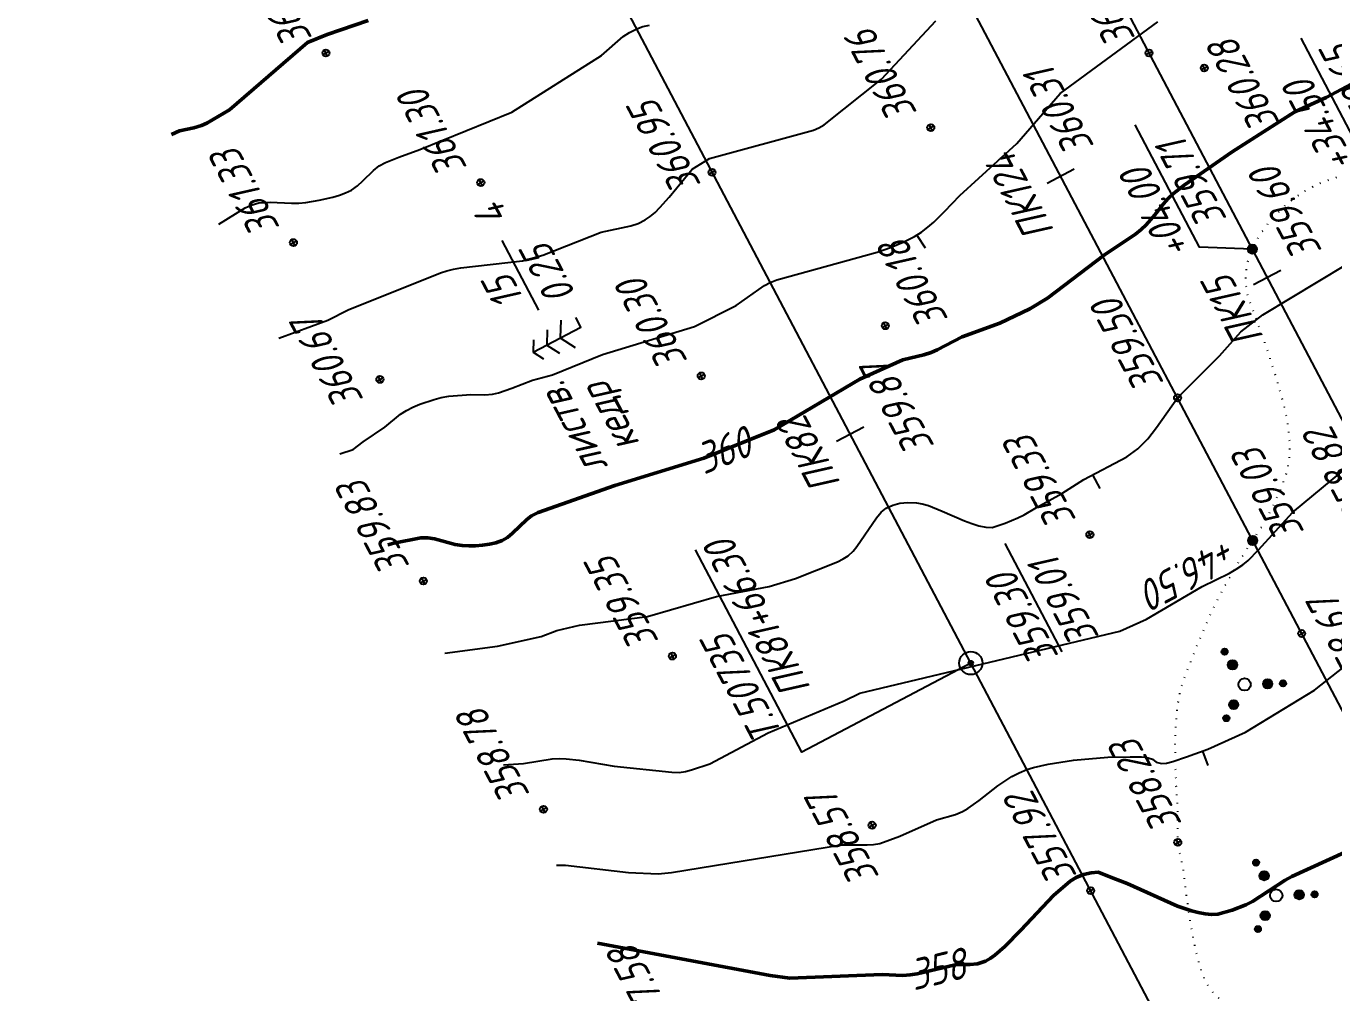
# Model space of a CAD drawing. Extents: x 1518325 to 1519424, y 2186901 to 2188655.
# Drawn here: x 1519023.4 to 1519193.7, y 2187105.9 to 2187231.8 of the extents above; entities that cross this region are included whole.
import ezdxf
from ezdxf.enums import TextEntityAlignment as Align

# ---------------------------------------------------------------- set-up
doc = ezdxf.new("R2010")
doc.units = 0
doc.linetypes.add('ИИDot', pattern=[1, 0, -1])
for name, color, linetype, lineweight in [('ИИ_ГЕОПУНКТ_025', 7, 'Continuous', 25), ('ИИ_КОНТУР_025', 7, 'ИИDot', 25), ('ИИ_ОТМЕТКА_025', 7, 'Continuous', 25), ('ИИ_ПИКЕТАЖ_025', 7, 'Continuous', 25), ('ИИ_РАЗМЕР_025', 7, 'Continuous', 25), ('ИИ_РЕЛЬЕФ_025', 34, 'Continuous', 25), ('ИИ_РЕЛЬЕФ_050', 34, 'Continuous', 50), ('ИИ_ТРАССА_АД_025', 1, 'Continuous', 25), ('ИИ_ТРАССА_ТРУБ_025', 7, 'Continuous', 25), ('ИИ_УГОДЬЯ_025', 7, 'Continuous', 25)]:
    doc.layers.add(name, color=color, linetype=linetype, lineweight=lineweight)
doc.styles.add('VNIPISIMPLEXCUR', font='simplex.shx', dxfattribs={"width": 0.8, "oblique": 15})
doc.dimstyles.new('ИИ-2000-м-dm$2', dxfattribs={"dimscale": 2, "dimtxt": 2.5, "dimasz": 2.5, "dimexe": 1.25, "dimexo": 0, "dimgap": 1, "dimtad": 2, "dimtoh": 1, "dimzin": 1, "dimdsep": 46, "dimtxsty": 'VNIPISIMPLEXCUR', "dimcen": 2.5, "dimaunit": 1, "dimazin": 0, "dimtfac": 1, "dimtmove": 1, "dimatfit": 2, "dimfxl": 1, "dimarcsym": 0})

# ---------------------------------------------------------------- blocks, each defined once
blk = doc.blocks.new('ИИ053952')
at = {"linetype": 'Continuous', "lineweight": 25}
h = blk.add_hatch(color=0, dxfattribs=at)
edge = h.paths.add_edge_path()
edge.add_arc((-1.309, 2.13), 0.2, 0, 360)
h = blk.add_hatch(color=0, dxfattribs=at)
edge = h.paths.add_edge_path()
edge.add_arc((-0.785, 1.278), 0.3, 0, 360)
h = blk.add_hatch(color=0, dxfattribs=at)
edge = h.paths.add_edge_path()
edge.add_arc((1.499, 0.041), 0.3, 0, 360)
h = blk.add_hatch(color=0, dxfattribs=at)
edge = h.paths.add_edge_path()
edge.add_arc((2.499, 0.068), 0.2, 0, 360)
h = blk.add_hatch(color=0, dxfattribs=at)
edge = h.paths.add_edge_path()
edge.add_arc((-0.714, -1.319), 0.3, 0, 360)
h = blk.add_hatch(color=0, dxfattribs=at)
edge = h.paths.add_edge_path()
edge.add_arc((-1.19, -2.198), 0.2, 0, 360)
at = {"color": 0, "linetype": 'Continuous', "lineweight": 25}
for centre, radius in [((-1.309, 2.13), 0.2), ((-0.785, 1.278), 0.3), ((0, 0), 0.4), ((1.499, 0.041), 0.3), ((2.499, 0.068), 0.2), ((-0.714, -1.319), 0.3), ((-1.19, -2.198), 0.2)]:
    blk.add_circle(centre, radius, dxfattribs=at)
blk = doc.blocks.new('ИИ053296')
at = {"color": 0, "linetype": 'Continuous', "lineweight": 25}
blk.add_lwpolyline([(0, 0), (1, 0)], dxfattribs=at)
blk = doc.blocks.new('PICKET')
at = {"color": 0, "linetype": 'Continuous', "lineweight": 25}
for p, q in [((-0.23, 0), (0.23, 0)), ((0, 0.23), (0, -0.23))]:
    blk.add_line(p, q, dxfattribs=at)
blk.add_circle((0, 0), 0.23, dxfattribs=at)
at = {"color": 0, "linetype": 'Continuous', "style": 'VNIPISIMPLEXCUR', "oblique": 15, "width": 0.8}
blk.add_attdef('OTMETKA', (1.25, 0.3), '', height=2, dxfattribs=at)
at = {"color": 8, "linetype": 'Continuous', "style": 'VNIPISIMPLEXCUR', "oblique": 15, "width": 0.8, "flags": 1}
blk.add_attdef('NOMER', (1.25, -2.7), '', height=2, dxfattribs=at)
blk = doc.blocks.new('ИИ053672А')
at = {"color": 0, "linetype": 'Continuous'}
for points in [[(0.7, 3.096), (0, 3.5), (-0.7, 3.096)], [(0, 3.5), (0, 0), (0.7, 0)], [(0.85, 2.009), (0, 2.5), (-0.85, 2.009)], [(1, 0.923), (0, 1.5), (-1, 0.923)]]:
    blk.add_lwpolyline(points, dxfattribs=at)
at = {"color": 0, "linetype": 'Continuous', "style": 'VNIPISIMPLEXCUR', "oblique": 15, "width": 0.8}
blk.add_attdef('RACE1', text='', height=2, dxfattribs=at).set_placement((-2, 2.25), align=Align.RIGHT)
blk.add_attdef('HEIGHT', (2, 2.25), '', height=2, dxfattribs=at)
blk.add_attdef('DISTANCE', text='', height=2, dxfattribs=at).set_placement((8.5, 1.75), align=Align.MIDDLE_LEFT)
blk.add_attdef('RACE2', text='', height=2, dxfattribs=at).set_placement((-2, 1.25), align=Align.TOP_RIGHT)
blk.add_attdef('THICKNESS', text='', height=2, dxfattribs=at).set_placement((2, 1.25), align=Align.TOP_LEFT)
blk = doc.blocks.new('ИИ050052Р')
at = {"linetype": 'Continuous', "lineweight": 25}
h = blk.add_hatch(color=0, dxfattribs=at)
edge = h.paths.add_edge_path()
edge.add_arc((0, 0), 0.15, 0, 360)
at = {"color": 0, "linetype": 'Continuous', "lineweight": 25}
for radius in [0.75, 0.15]:
    blk.add_circle((0, 0), radius, dxfattribs=at)
at = {"color": 0, "linetype": 'Continuous', "style": 'VNIPISIMPLEXCUR', "oblique": 15, "width": 0.8}
for tag, p in [('CENTRE', (1.45, 0.7)), ('HEIGHT', (1.45, -2.7))]:
    blk.add_attdef(tag, p, '', height=2, dxfattribs=at)
for tag, p in [('NUMBER', (-2, -1)), ('STATIONING', (-2, -4.4)), ('ALPHA', (-2, -7.8))]:
    blk.add_attdef(tag, text='', height=2, dxfattribs=at).set_placement(p, align=Align.RIGHT)
at = {"color": 253, "linetype": 'Continuous', "style": 'VNIPISIMPLEXCUR', "oblique": 15, "width": 0.8, "flags": 1}
blk.add_attdef('NOTE', text='', height=1.6, dxfattribs=at).set_placement((-2, -10.8), align=Align.RIGHT)
blk = doc.blocks.new('ИИ15001')
at = {"color": 0, "linetype": 'Continuous', "lineweight": 25}
blk.add_lwpolyline([(0, 1), (0, -1)], dxfattribs=at)
at = {"color": 0, "linetype": 'Continuous', "lineweight": 25, "style": 'VNIPISIMPLEXCUR', "oblique": 15, "width": 0.8}
blk.add_attdef('STATIONING', text='', height=2, dxfattribs=at).set_placement((0, 2), align=Align.CENTER)
at = {"color": 7, "linetype": 'Continuous', "lineweight": 25, "style": 'VNIPISIMPLEXCUR', "oblique": 15, "width": 0.8}
blk.add_attdef('HEIGHT', text='', height=2, dxfattribs=at).set_placement((0, -2), align=Align.TOP_CENTER)
blk = doc.blocks.new('ИИ15002')
at = {"linetype": 'Continuous', "lineweight": 25}
h = blk.add_hatch(color=0, dxfattribs=at)
edge = h.paths.add_edge_path()
edge.add_arc((0, 0), 0.3, 0, 360)
at = {"color": 0, "linetype": 'Continuous', "lineweight": 25}
blk.add_circle((0, 0), 0.3, dxfattribs=at)
at = {"color": 0, "linetype": 'Continuous', "style": 'VNIPISIMPLEXCUR', "oblique": 15, "width": 0.8}
blk.add_attdef('STATIONING', (1, 1.3), '', height=2, rotation=90, dxfattribs=at)
at = {"color": 7, "linetype": 'Continuous', "style": 'VNIPISIMPLEXCUR', "oblique": 15, "width": 0.8}
blk.add_attdef('HEIGHT', text='', height=2, dxfattribs=at).set_placement((0, -1.3), align=Align.TOP_CENTER)
blk = doc.blocks.new('*D54')
at = {"layer": 'Defpoints', "color": 0, "transparency": 16777216}
for p in [(1518412.38, 2188627.85), (1518818.43, 2187967.48), (1518780.69, 2187955.9), (1518760.91, 2187937.21), (1519297.92, 2186946.83)]:
    blk.add_point(p, dxfattribs=at)
at = {"layer": 'ИИ_РАЗМЕР_025', "color": 0, "lineweight": -2, "transparency": 16777216}
for p, q in [((1518777.92, 2187969.12), (1518771.87, 2187980.6)), ((1518777.22, 2187957.5), (1518777.92, 2187969.12))]:
    blk.add_line(p, q, dxfattribs=at)
blk.add_arc((1518772.88, 2187943.51), 14.65, 43.4519, 102.0835, dxfattribs=at)
at = {"layer": 'ИИ_РАЗМЕР_025', "color": 0, "transparency": 16777216}
for points in [[(1518770.04, 2187957.2), (1518769.59, 2187958.46), (1518766.06, 2187956.47)], [(1518784.06, 2187953.97), (1518782.97, 2187953.19), (1518785.84, 2187950.33)]]:
    blk.add_solid(points, dxfattribs=at)
at = {"layer": 'ИИ_РАЗМЕР_025', "color": 0, "transparency": 16777216, "insert": (1518770.55, 2187973.71), "char_height": 4, "attachment_point": 5, "rotation": 117.7798, "style": 'VNIPISIMPLEXCUR'}
blk.add_mtext("90°1'", dxfattribs=at)
blk = doc.blocks.new('*D55')
at = {"layer": 'Defpoints', "color": 0, "transparency": 16777216}
for p in [(1518412.38, 2188627.85), (1518814.13, 2187903.06), (1518791.07, 2187895.12), (1518786.56, 2187888.53), (1519297.92, 2186946.83)]:
    blk.add_point(p, dxfattribs=at)
at = {"layer": 'ИИ_РАЗМЕР_025', "color": 0, "lineweight": -2, "transparency": 16777216}
for p, q in [((1518788.1, 2187902.13), (1518782.05, 2187913.61)), ((1518791.4, 2187897.04), (1518788.1, 2187902.13))]:
    blk.add_line(p, q, dxfattribs=at)
blk.add_arc((1518798.52, 2187894.83), 7.46, 148.8919, 176.6782, dxfattribs=at)
at = {"layer": 'ИИ_РАЗМЕР_025', "color": 0, "transparency": 16777216}
for points in [[(1518791.68, 2187899.17), (1518792.6, 2187898.2), (1518795.05, 2187901.43)], [(1518791.73, 2187895.41), (1518790.43, 2187895.12), (1518791.93, 2187891.36)]]:
    blk.add_solid(points, dxfattribs=at)
at = {"layer": 'ИИ_РАЗМЕР_025', "color": 0, "transparency": 16777216, "insert": (1518780.73, 2187906.71), "char_height": 4, "attachment_point": 5, "rotation": 117.7798, "style": 'VNIPISIMPLEXCUR'}
blk.add_mtext("90°1'", dxfattribs=at)

msp = doc.modelspace()

# ---------------------------------------------------------------- linework, layer by layer
at = {"layer": 'ИИ_ГЕОПУНКТ_025'}
for points in [[(1519158.294, 2187150.318), (1519150.868, 2187164.415)], [(1519146.4, 2187148.85), (1519124.409, 2187137.265), (1519110.543, 2187163.586)]]:
    msp.add_lwpolyline(points, dxfattribs=at)
at = {"layer": 'ИИ_КОНТУР_025', "flags": 128}
msp.add_lwpolyline([(1519119.426, 2187071.323), (1519134.679, 2187067.544), (1519137.816, 2187066.92), (1519140.996, 2187066.456), (1519144.218, 2187066.152), (1519148.918, 2187065.97), (1519152.806, 2187066.038), (1519154.918, 2187066.217), (1519156.7, 2187066.529), (1519157.583, 2187066.786), (1519158.477, 2187067.117), (1519159.383, 2187067.523), (1519161.231, 2187068.56), (1519163.127, 2187069.897), (1519165.053, 2187071.294), (1519166.992, 2187072.511), (1519168.942, 2187073.549), (1519170.904, 2187074.406), (1519172.986, 2187075.101), (1519175.296, 2187075.653), (1519177.835, 2187076.061), (1519181.999, 2187076.443), (1519184.543, 2187076.815), (1519185.69, 2187077.068), (1519186.752, 2187077.366), (1519187.73, 2187077.71), (1519188.624, 2187078.098), (1519190.218, 2187079.009), (1519192.757, 2187080.711), (1519195.577, 2187082.814), (1519197.557, 2187084.41), (1519199.264, 2187085.979), (1519200.64, 2187087.492), (1519201.687, 2187088.949), (1519202.421, 2187090.354), (1519202.95, 2187091.725), (1519203.294, 2187093.067), (1519203.45, 2187094.378), (1519203.459, 2187095.023), (1519203.392, 2187095.656), (1519203.224, 2187096.271), (1519202.952, 2187096.87), (1519202.578, 2187097.453), (1519202.102, 2187098.018), (1519201.523, 2187098.567), (1519200.841, 2187099.099), (1519200.057, 2187099.614), (1519199.211, 2187100.088), (1519198.345, 2187100.497), (1519197.458, 2187100.841), (1519196.551, 2187101.12), (1519195.623, 2187101.333), (1519194.675, 2187101.481), (1519193.706, 2187101.564), (1519190.681, 2187101.623), (1519188.57, 2187101.805), (1519186.384, 2187102.13), (1519184.124, 2187102.595), (1519183.013, 2187102.894), (1519181.979, 2187103.255), (1519181.022, 2187103.677), (1519180.141, 2187104.161), (1519179.336, 2187104.706), (1519178.608, 2187105.312), (1519177.956, 2187105.98), (1519177.381, 2187106.709), (1519176.853, 2187107.669), (1519176.345, 2187109.027), (1519175.857, 2187110.783), (1519175.388, 2187112.937), (1519174.938, 2187115.49), (1519174.508, 2187118.441), (1519174.098, 2187121.791), (1519173.34, 2187125.51), (1519173.377, 2187129.318), (1519173.153, 2187132.761), (1519173.034, 2187135.868), (1519173.02, 2187138.639), (1519173.11, 2187141.074), (1519173.306, 2187143.173), (1519173.607, 2187144.935), (1519174.012, 2187146.362), (1519175.882, 2187151.205), (1519177.829, 2187155.667), (1519179.489, 2187158.935), (1519181.493, 2187162.331), (1519184.499, 2187166.984), (1519185.73, 2187169.205), (1519186.712, 2187171.331), (1519187.447, 2187173.362), (1519187.705, 2187174.391), (1519187.867, 2187175.497), (1519187.934, 2187176.679), (1519187.905, 2187177.938), (1519187.781, 2187179.273), (1519187.562, 2187180.684), (1519187.247, 2187182.171), (1519186.374, 2187185.32), (1519184.928, 2187189.874), (1519183.397, 2187194.129), (1519182.867, 2187195.48), (1519182.437, 2187196.817), (1519182.214, 2187198.156), (1519182.2, 2187199.498), (1519182.394, 2187200.843), (1519182.795, 2187202.191), (1519183.405, 2187203.543), (1519184.222, 2187204.897), (1519185.248, 2187206.254), (1519186.412, 2187207.542), (1519187.647, 2187208.691), (1519188.951, 2187209.698), (1519190.326, 2187210.566), (1519191.77, 2187211.293), (1519193.285, 2187211.881), (1519194.869, 2187212.327), (1519196.524, 2187212.634), (1519201.212, 2187213.191), (1519205.14, 2187213.444), (1519210.283, 2187213.457), (1519213.039, 2187213.697), (1519214.771, 2187213.984), (1519215.584, 2187214.202), (1519216.333, 2187214.516), (1519217.02, 2187214.927), (1519217.643, 2187215.436), (1519218.202, 2187216.042), (1519218.699, 2187216.744), (1519219.132, 2187217.544), (1519219.501, 2187218.441), (1519219.788, 2187219.416), (1519219.974, 2187220.45), (1519220.059, 2187221.543), (1519220.042, 2187222.695), (1519219.924, 2187223.906), (1519219.704, 2187225.176), (1519219.383, 2187226.506), (1519218.961, 2187227.894), (1519217.93, 2187230.663), (1519216.73, 2187233.296), (1519215.362, 2187235.794), (1519213.824, 2187238.158), (1519212.929, 2187239.24), (1519211.865, 2187240.192), (1519210.631, 2187241.013), (1519209.229, 2187241.703), (1519207.658, 2187242.262), (1519205.918, 2187242.69), (1519204.008, 2187242.988), (1519201.93, 2187243.154), (1519195.728, 2187243.515), (1519190.095, 2187243.99), (1519186.657, 2187244.37), (1519184.974, 2187244.621), (1519183.236, 2187244.969), (1519181.443, 2187245.414), (1519179.595, 2187245.957), (1519177.692, 2187246.596), (1519175.735, 2187247.332), (1519173.722, 2187248.166), (1519171.655, 2187249.096), (1519169.617, 2187250.084), (1519167.693, 2187251.088), (1519165.883, 2187252.11), (1519164.187, 2187253.148), (1519162.605, 2187254.203), (1519161.137, 2187255.275), (1519159.784, 2187256.364), (1519158.544, 2187257.469), (1519157.421, 2187258.583), (1519156.415, 2187259.698), (1519155.528, 2187260.812), (1519154.76, 2187261.926), (1519154.109, 2187263.04), (1519153.577, 2187264.154), (1519153.163, 2187265.268), (1519152.58, 2187267.482), (1519152.192, 2187268.552), (1519151.702, 2187269.592), (1519151.11, 2187270.603), (1519150.418, 2187271.584), (1519149.623, 2187272.535), (1519148.728, 2187273.458), (1519145.722, 2187276.125), (1519143.884, 2187277.94), (1519142.217, 2187279.793), (1519140.722, 2187281.686), (1519140.066, 2187282.708), (1519139.508, 2187283.861), (1519139.048, 2187285.145), (1519138.685, 2187286.56), (1519138.42, 2187288.107), (1519138.253, 2187289.785), (1519138.183, 2187291.594), (1519138.211, 2187293.534), (1519138.353, 2187295.502), (1519138.623, 2187297.395), (1519139.022, 2187299.212), (1519139.549, 2187300.955), (1519140.206, 2187302.623), (1519140.991, 2187304.215), (1519141.905, 2187305.733), (1519142.947, 2187307.175), (1519149.229, 2187314.995), (1519150.555, 2187316.493), (1519151.301, 2187317.129), (1519152.125, 2187317.689), (1519153.028, 2187318.175), (1519154.01, 2187318.586), (1519155.07, 2187318.922), (1519156.208, 2187319.183), (1519157.426, 2187319.37), (1519159.916, 2187319.572), (1519162.362, 2187319.579), (1519164.762, 2187319.393), (1519167.118, 2187319.012), (1519169.436, 2187318.63), (1519169.897, 2187318.593)], dxfattribs=at)
at = {"layer": 'ИИ_ПИКЕТАЖ_025', "color": 7, "elevation": 359.65}
msp.add_lwpolyline([(1519205.66, 2187213.445), (1519197.564, 2187214.681), (1519189.392, 2187230.195)], dxfattribs=at)
at = {"layer": 'ИИ_ПИКЕТАЖ_025', "color": 1, "elevation": 359.71}
msp.add_lwpolyline([(1519183.042, 2187202.739), (1519176.177, 2187203.005), (1519167.792, 2187218.924)], dxfattribs=at)
at = {"layer": 'ИИ_РЕЛЬЕФ_025'}
for points, elevation in [([(1519048.486, 2187205.97), (1519051.903, 2187208.089), (1519052.723, 2187208.453), (1519053.706, 2187208.757), (1519054.379, 2187208.822), (1519055.176, 2187208.825), (1519057.964, 2187208.716), (1519058.909, 2187208.728), (1519059.803, 2187208.803), (1519061.572, 2187209.091), (1519063.345, 2187209.503), (1519064.195, 2187209.765), (1519065.001, 2187210.071), (1519065.747, 2187210.424), (1519066.554, 2187210.966), (1519067.257, 2187211.616), (1519068.611, 2187212.977), (1519069.389, 2187213.559), (1519070.19, 2187213.993), (1519071.944, 2187214.716), (1519074.67, 2187215.709), (1519086.648, 2187220.582), (1519098.3, 2187227.938), (1519101.14, 2187230.392), (1519101.956, 2187230.944), (1519102.899, 2187231.423), (1519103.677, 2187231.696), (1519104.549, 2187231.905)], 361.5), ([(1519056.292, 2187191.156), (1519062.664, 2187193.498), (1519065.324, 2187194.811), (1519077.337, 2187199.637), (1519078.197, 2187199.918), (1519079.053, 2187200.144), (1519080.003, 2187200.318), (1519088.012, 2187201.208), (1519090.657, 2187201.966), (1519098.264, 2187204.958), (1519102.134, 2187205.751), (1519103.078, 2187206.068), (1519103.994, 2187206.528), (1519104.648, 2187206.98), (1519105.285, 2187207.522), (1519105.908, 2187208.135), (1519107.123, 2187209.518), (1519110.125, 2187213.156), (1519112.367, 2187214.532), (1519125.907, 2187218.217), (1519126.624, 2187218.503), (1519127.317, 2187218.903), (1519134.754, 2187224.876), (1519141.859, 2187232.44)], 361), ([(1519064.229, 2187176.091), (1519066.004, 2187176.655), (1519067.28, 2187177.631), (1519070.112, 2187179.544), (1519072.156, 2187181.241), (1519072.931, 2187181.741), (1519073.753, 2187182.154), (1519074.654, 2187182.533), (1519076.542, 2187183.163), (1519077.452, 2187183.4), (1519078.432, 2187183.577), (1519081.318, 2187183.827), (1519083.135, 2187183.766), (1519084.13, 2187183.856), (1519084.908, 2187184.04), (1519086.633, 2187184.639), (1519089.323, 2187185.68), (1519091.936, 2187186.36), (1519098.463, 2187189.029), (1519110.44, 2187192.656), (1519115.843, 2187195.406), (1519119.552, 2187198.014), (1519120.277, 2187198.398), (1519121.156, 2187198.737), (1519134.196, 2187202.348), (1519135.96, 2187202.953), (1519137.59, 2187203.62), (1519139.053, 2187204.367), (1519139.974, 2187204.952), (1519140.81, 2187205.578), (1519141.577, 2187206.235), (1519142.974, 2187207.616), (1519144.983, 2187209.727), (1519152.406, 2187216.477), (1519158.031, 2187222.981), (1519170.742, 2187232.306)], 360.5), ([(1519077.906, 2187150.131), (1519084.763, 2187151.064), (1519090.44, 2187152.326), (1519092.518, 2187153.085), (1519095.457, 2187153.797), (1519104.287, 2187154.908), (1519113.289, 2187157.52), (1519120.15, 2187158.81), (1519123.565, 2187159.858), (1519129.018, 2187162.031), (1519129.773, 2187162.421), (1519130.412, 2187162.832), (1519131.065, 2187163.416), (1519131.562, 2187164.028), (1519134.117, 2187167.753), (1519134.715, 2187168.48), (1519135.392, 2187169.031), (1519136.256, 2187169.423), (1519137.17, 2187169.671), (1519138.186, 2187169.755), (1519139.325, 2187169.716), (1519140.059, 2187169.593), (1519140.87, 2187169.352), (1519142.663, 2187168.626), (1519145.555, 2187167.356), (1519146.513, 2187166.998), (1519147.444, 2187166.72), (1519148.332, 2187166.549), (1519149.163, 2187166.516), (1519150.867, 2187167.078), (1519152.535, 2187167.766), (1519153.353, 2187168.164), (1519154.947, 2187169.107), (1519158.263, 2187170.934), (1519161.092, 2187172.732), (1519166.709, 2187175.687), (1519168.146, 2187176.744), (1519168.809, 2187177.368), (1519169.431, 2187178.045), (1519170.582, 2187179.516), (1519173.314, 2187183.379), (1519178.775, 2187188.854), (1519181.546, 2187191.961), (1519184.43, 2187194.186), (1519195.211, 2187200.672)], 359.5), ([(1519085.56, 2187135.605), (1519088.177, 2187135.801), (1519091.875, 2187136.391), (1519092.877, 2187136.433), (1519093.694, 2187136.4), (1519095.428, 2187136.196), (1519099.965, 2187135.415), (1519107.482, 2187134.655), (1519108.441, 2187134.628), (1519109.239, 2187134.755), (1519110.037, 2187134.966), (1519112.434, 2187135.743), (1519120.009, 2187139.77), (1519129.902, 2187143.951), (1519131.954, 2187144.953), (1519165.775, 2187153.023), (1519169.287, 2187154.585), (1519176.499, 2187158.826), (1519180.092, 2187160.559), (1519180.96, 2187161.054), (1519181.792, 2187161.62), (1519182.512, 2187162.215), (1519183.867, 2187163.577), (1519188.267, 2187168.437), (1519198.873, 2187177.226)], 359), ([(1519092.438, 2187122.55), (1519093.609, 2187122.565), (1519101.83, 2187121.59), (1519105.673, 2187121.42), (1519107.438, 2187121.593), (1519129.55, 2187125.209), (1519130.39, 2187125.214), (1519132.083, 2187125.179), (1519132.922, 2187125.184), (1519133.747, 2187125.235), (1519134.548, 2187125.355), (1519137.147, 2187126.311), (1519141.949, 2187128.441), (1519144.387, 2187129.152), (1519145.327, 2187129.549), (1519146.003, 2187129.927), (1519147.462, 2187130.967), (1519149.919, 2187132.865), (1519150.809, 2187133.489), (1519151.736, 2187134.068), (1519152.7, 2187134.577), (1519153.7, 2187134.991), (1519154.54, 2187135.257), (1519156.47, 2187135.713), (1519159.757, 2187136.215), (1519164.233, 2187136.583), (1519167.129, 2187136.659), (1519168.612, 2187136.626), (1519169.173, 2187136.587), (1519170.033, 2187136.334), (1519170.548, 2187135.974), (1519171.202, 2187135.777), (1519171.891, 2187135.836), (1519172.689, 2187136.022), (1519174.493, 2187136.639), (1519177.274, 2187137.652), (1519182.166, 2187139.879), (1519191.154, 2187145.345), (1519203.85, 2187155.341)], 358.5)]:
    msp.add_lwpolyline(points, dxfattribs=dict(at, elevation=elevation))
at = {"layer": 'ИИ_РЕЛЬЕФ_050'}
for points, elevation in [([(1519042.32, 2187217.672), (1519043.381, 2187218.113), (1519045.256, 2187218.512), (1519046.216, 2187218.813), (1519046.928, 2187219.137), (1519049.872, 2187220.854), (1519060.048, 2187229.621), (1519062.597, 2187230.67), (1519067.922, 2187232.482)], 362), ([(1519070.475, 2187164.235), (1519071.265, 2187164.472), (1519074.812, 2187165.132), (1519075.698, 2187165.163), (1519076.589, 2187165.045), (1519079.259, 2187164.275), (1519080.178, 2187164.145), (1519081.033, 2187164.12), (1519081.922, 2187164.133), (1519082.824, 2187164.195), (1519083.713, 2187164.32), (1519084.567, 2187164.518), (1519085.363, 2187164.802), (1519086.076, 2187165.212), (1519086.736, 2187165.752), (1519088.588, 2187167.56), (1519089.222, 2187168.026), (1519090.054, 2187168.456), (1519100.045, 2187171.968), (1519111.624, 2187175.503), (1519120.81, 2187179.19), (1519131.933, 2187185.786), (1519137.538, 2187188.34), (1519140.292, 2187188.991), (1519141.214, 2187189.288), (1519142.024, 2187189.625), (1519145.281, 2187191.3), (1519150.167, 2187193.085), (1519154.098, 2187194.973), (1519156.359, 2187196.331), (1519163.798, 2187201.978), (1519167.822, 2187204.663), (1519168.578, 2187205.281), (1519169.206, 2187205.887), (1519170.346, 2187207.215), (1519171.484, 2187208.613), (1519172.11, 2187209.305), (1519172.804, 2187209.975), (1519174.152, 2187211.077), (1519180.415, 2187215.384), (1519188.572, 2187220.603), (1519192.644, 2187222.471), (1519195.9, 2187224.221)], 360), ([(1519097.8, 2187112.372), (1519120.292, 2187108.203), (1519122.833, 2187107.855), (1519134.844, 2187108.329), (1519137.542, 2187108.202), (1519138.517, 2187108.252), (1519139.415, 2187108.38), (1519144.358, 2187109.571), (1519145.326, 2187109.612), (1519146.278, 2187109.599), (1519147.261, 2187109.693), (1519148.319, 2187110.054), (1519148.91, 2187110.393), (1519149.53, 2187110.834), (1519150.841, 2187111.969), (1519152.928, 2187114.102), (1519157.17, 2187118.606), (1519159.352, 2187120.454), (1519160.109, 2187120.919), (1519161.074, 2187121.314), (1519162.067, 2187121.568), (1519162.99, 2187121.625), (1519164.288, 2187121.127), (1519164.927, 2187120.851), (1519166.767, 2187120.138), (1519173.308, 2187117.228), (1519175.127, 2187116.605), (1519176.015, 2187116.377), (1519176.887, 2187116.219), (1519177.739, 2187116.14), (1519178.57, 2187116.15), (1519180.409, 2187116.684), (1519182.208, 2187117.379), (1519183.083, 2187117.827), (1519187.327, 2187120.604), (1519188.195, 2187121.084), (1519200.064, 2187126.501)], 358)]:
    msp.add_lwpolyline(points, dxfattribs=dict(at, elevation=elevation))
at = {"layer": 'ИИ_ТРАССА_АД_025'}
msp.add_lwpolyline([(1519313.519, 2186955.051), (1518814.129, 2187903.058)], dxfattribs=at)
at = {"layer": 'ИИ_ТРАССА_ТРУБ_025', "color": 4}
for points in [[(1519297.92, 2186946.834), (1518412.378, 2188627.85)], [(1519262.622, 2186928.239), (1519146.4, 2187148.85), (1519007.22, 2187413.01), (1518888.91, 2187637.56), (1518808.08, 2187790.99), (1518721.15, 2187956.06), (1518609.66, 2188167.6), (1518524.74, 2188328.809)]]:
    msp.add_lwpolyline(points, dxfattribs=at)
at = {"layer": 'ИИ_УГОДЬЯ_025'}
msp.add_lwpolyline([(1519090.155, 2187194.789), (1519085.384, 2187203.845)], dxfattribs=at)

# ---------------------------------------------------------------- block references
at = {"layer": 'ИИ_ГЕОПУНКТ_025'}
ref = msp.add_blockref('ИИ050052Р', (1519146.4, 2187148.85, 359.01), dxfattribs=dict(at, xscale=2, yscale=2, zscale=2, rotation=117.7797222222222))
ref.add_attrib('NUMBER', 'Т.50735', dxfattribs={"layer": '0', "color": 0, "linetype": 'Continuous', "height": 4, "rotation": 117.77972, "style": 'VNIPISIMPLEXCUR', "oblique": 15, "width": 0.8}).set_placement((1519114.893, 2187153.079), align=Align.RIGHT)
ref.add_attrib('CENTRE', '359.30', (1519157.923, 2187149.747), dxfattribs={"layer": '0', "color": 0, "linetype": 'Continuous', "height": 4, "rotation": 117.77972, "style": 'VNIPISIMPLEXCUR', "oblique": 15, "width": 0.8})
ref.add_attrib('HEIGHT', '359.01', (1519163.19, 2187152.268), dxfattribs={"layer": '0', "color": 0, "linetype": 'Continuous', "height": 4, "rotation": 117.77972, "style": 'VNIPISIMPLEXCUR', "oblique": 15, "width": 0.8})
ref.add_attrib('STATIONING', 'ПК81+66.30', dxfattribs={"layer": '0', "color": 0, "linetype": 'Continuous', "height": 4, "rotation": 117.77972, "style": 'VNIPISIMPLEXCUR', "oblique": 15, "width": 0.8}).set_placement((1519115.219, 2187165.429), align=Align.RIGHT)
at = {"layer": 'ИИ_ОТМЕТКА_025', "xscale": 2, "yscale": 2, "zscale": 2}
for p, rotation, values in [((1519169.597, 2187228.263, 360.43), 117.7792673703056, {'OTMETKA': '360.43'}), ((1519062.44, 2187228.27, 361.93), 117.7797222222222, {'OTMETKA': '361.93'}), ((1519141.18, 2187218.55, 360.76), 117.7797222222222, {'OTMETKA': '360.76'}), ((1519082.6, 2187211.4, 361.3), 117.7797222222222, {'OTMETKA': '361.30'}), ((1519058.21, 2187203.59, 361.33), 117.7797222222222, {'OTMETKA': '361.33'}), ((1519111.3, 2187186.23, 360.3), 117.7797222222222, {'OTMETKA': '360.30'}), ((1519173.311, 2187183.378, 359.5), 117.7797222222222, {'OTMETKA': '359.50'}), ((1519161.9, 2187165.57, 359.33), 117.7797222222222, {'OTMETKA': '359.33'}), ((1519075.12, 2187159.53, 359.83), 117.7797222222222, {'OTMETKA': '359.83'}), ((1519107.55, 2187149.76, 359.35), 117.7797222222222, {'OTMETKA': '359.35'}), ((1519090.76, 2187129.82, 358.78), 117.7797222222222, {'OTMETKA': '358.78'}), ((1519162.001, 2187119.231, 357.92), 117.7797222222222, {'OTMETKA': '357.92'}), ((1519110.36, 2187099.07, 357.58), 117.7797222222222, {'OTMETKA': '357.58'})]:
    msp.add_blockref('PICKET', p, dxfattribs=dict(at, rotation=rotation)).add_auto_attribs(values)
at = {"layer": 'ИИ_ОТМЕТКА_025'}
ref = msp.add_blockref('PICKET', (1519176.79, 2187226.31, 360.28), dxfattribs=dict(at, xscale=2, yscale=2, zscale=2, rotation=117.7797222222222))
ref.add_attrib('OTMETKA', '360.28', (1519186.714, 2187219.175, 360.28), dxfattribs={"layer": '0', "color": 0, "linetype": 'Continuous', "height": 4, "rotation": 117.77972, "style": 'VNIPISIMPLEXCUR', "oblique": 15, "width": 0.8})
ref = msp.add_blockref('PICKET', (1519112.708, 2187212.739, 360.95), dxfattribs=dict(at, xscale=2, yscale=2, zscale=2, rotation=117.7797222222222))
ref.add_attrib('OTMETKA', '360.95', (1519111.356, 2187211.108, 360.95), dxfattribs={"layer": '0', "color": 0, "linetype": 'Continuous', "height": 4, "rotation": 117.77972, "style": 'VNIPISIMPLEXCUR', "oblique": 15, "width": 0.8})
ref = msp.add_blockref('PICKET', (1519135.26, 2187192.76, 360.18), dxfattribs=dict(at, xscale=2, yscale=2, zscale=2, rotation=117.7797222222222))
ref.add_attrib('OTMETKA', '360.18', (1519143.539, 2187193.602, 360.18), dxfattribs={"layer": '0', "color": 0, "linetype": 'Continuous', "height": 4, "rotation": 117.77972, "style": 'VNIPISIMPLEXCUR', "oblique": 15, "width": 0.8})
ref = msp.add_blockref('PICKET', (1519069.46, 2187185.77, 360.67), dxfattribs=dict(at, xscale=2, yscale=2, zscale=2, rotation=117.7797222222222))
ref.add_attrib('OTMETKA', '360.67', (1519067.421, 2187183.144, 360.67), dxfattribs={"layer": '0', "color": 0, "linetype": 'Continuous', "height": 4, "rotation": 117.77972, "style": 'VNIPISIMPLEXCUR', "oblique": 15, "width": 0.8})
ref = msp.add_blockref('PICKET', (1519200.824, 2187168.984, 358.82), dxfattribs=dict(at, xscale=2, yscale=2, zscale=2, rotation=117.7792673703056))
ref.add_attrib('OTMETKA', '358.82', (1519199.345, 2187168.375, 358.82), dxfattribs={"layer": '0', "color": 0, "linetype": 'Continuous', "height": 4, "rotation": 117.77927, "style": 'VNIPISIMPLEXCUR', "oblique": 15, "width": 0.8})
ref = msp.add_blockref('PICKET', (1519189.472, 2187152.701, 358.67), dxfattribs=dict(at, xscale=2, yscale=2, zscale=2, rotation=117.7797222222222))
ref.add_attrib('OTMETKA', '358.67', (1519199.857, 2187146.551, 358.67), dxfattribs={"layer": '0', "color": 0, "linetype": 'Continuous', "height": 4, "rotation": 117.77972, "style": 'VNIPISIMPLEXCUR', "oblique": 15, "width": 0.8})
ref = msp.add_blockref('PICKET', (1519173.34, 2187125.51, 358.23), dxfattribs=dict(at, xscale=2, yscale=2, zscale=2, rotation=117.7797222222222))
ref.add_attrib('OTMETKA', '358.23', (1519173.957, 2187127.948, 358.23), dxfattribs={"layer": '0', "color": 0, "linetype": 'Continuous', "height": 4, "rotation": 117.77972, "style": 'VNIPISIMPLEXCUR', "oblique": 15, "width": 0.8})
ref = msp.add_blockref('PICKET', (1519133.55, 2187127.75, 358.57), dxfattribs=dict(at, xscale=2, yscale=2, zscale=2, rotation=117.7797222222222))
ref.add_attrib('OTMETKA', '358.57', (1519134.561, 2187121.04, 358.57), dxfattribs={"layer": '0', "color": 0, "linetype": 'Continuous', "height": 4, "rotation": 117.77972, "style": 'VNIPISIMPLEXCUR', "oblique": 15, "width": 0.8})
at = {"layer": 'ИИ_ПИКЕТАЖ_025', "color": 7}
ref = msp.add_blockref('ИИ15002', (1519205.66, 2187213.445, 359.65), dxfattribs=dict(at, xscale=1.999999999999999, yscale=1.999999999999999, zscale=1.999999999999999, rotation=117.7792671006713))
ref.add_attrib('STATIONING', '+34.50', (1519196.547, 2187213.927), dxfattribs={"layer": '0', "color": 0, "linetype": 'Continuous', "height": 4, "rotation": 117.77917, "style": 'VNIPISIMPLEXCUR', "oblique": 15, "width": 0.8})
ref.add_attrib('HEIGHT', '359.65', dxfattribs={"layer": '0', "color": 7, "linetype": 'Continuous', "height": 4, "rotation": 117.77927, "style": 'VNIPISIMPLEXCUR', "oblique": 15, "width": 0.8}).set_placement((1519194.994, 2187222.299), align=Align.TOP_CENTER)
at = {"layer": 'ИИ_ПИКЕТАЖ_025', "color": 4}
ref = msp.add_blockref('ИИ15001', (1519158.098, 2187212.257, 360.31), dxfattribs=dict(at, xscale=2, yscale=2, zscale=2, rotation=117.7798))
ref.add_attrib('STATIONING', 'ПК124', dxfattribs={"layer": '0', "color": 0, "linetype": 'Continuous', "lineweight": 25, "height": 4, "rotation": 117.7798, "style": 'VNIPISIMPLEXCUR', "oblique": 15, "width": 0.8}).set_placement((1519154.559, 2187210.393), align=Align.CENTER)
ref.add_attrib('HEIGHT', '360.31', dxfattribs={"layer": '0', "color": 7, "linetype": 'Continuous', "lineweight": 25, "height": 4, "rotation": 117.7798, "style": 'VNIPISIMPLEXCUR', "oblique": 15, "width": 0.8}).set_placement((1519156.191, 2187219.598), align=Align.TOP_CENTER)
at = {"layer": 'ИИ_ПИКЕТАЖ_025', "color": 1}
ref = msp.add_blockref('ИИ15002', (1519183.042, 2187202.739, 359.71), dxfattribs=dict(at, xscale=2, yscale=2, zscale=2, rotation=117.7793135303056))
ref.add_attrib('STATIONING', '+04.00', (1519175.252, 2187202.664, 359.71), dxfattribs={"layer": '0', "color": 0, "linetype": 'Continuous', "height": 4, "rotation": 117.77917, "style": 'VNIPISIMPLEXCUR', "oblique": 15, "width": 0.8})
ref.add_attrib('HEIGHT', '359.71', dxfattribs={"layer": '0', "color": 7, "linetype": 'Continuous', "height": 4, "rotation": 117.77931, "style": 'VNIPISIMPLEXCUR', "oblique": 15, "width": 0.8}).set_placement((1519173.43, 2187210.201, 359.71), align=Align.TOP_CENTER)
ref = msp.add_blockref('ИИ15001', (1519184.977, 2187199.066, 359.6), dxfattribs=dict(at, xscale=2, yscale=2, zscale=2, rotation=117.7791666666666))
ref.add_attrib('STATIONING', 'ПК15', dxfattribs={"layer": '0', "color": 0, "linetype": 'Continuous', "lineweight": 25, "height": 4, "rotation": 117.77917, "style": 'VNIPISIMPLEXCUR', "oblique": 15, "width": 0.8}).set_placement((1519182.337, 2187195.496, 359.6), align=Align.CENTER)
ref.add_attrib('HEIGHT', '359.60', dxfattribs={"layer": '0', "color": 7, "linetype": 'Continuous', "lineweight": 25, "height": 4, "rotation": 117.77917, "style": 'VNIPISIMPLEXCUR', "oblique": 15, "width": 0.8}).set_placement((1519185.657, 2187206.358, 359.6), align=Align.TOP_CENTER)
at = {"layer": 'ИИ_ПИКЕТАЖ_025', "color": 4}
ref = msp.add_blockref('ИИ15001', (1519130.69, 2187178.668, 359.87), dxfattribs=dict(at, xscale=2, yscale=2, zscale=2, rotation=117.7836999999999))
ref.add_attrib('STATIONING', 'ПК82', dxfattribs={"layer": '0', "color": 0, "linetype": 'Continuous', "lineweight": 25, "height": 4, "rotation": 117.7837, "style": 'VNIPISIMPLEXCUR', "oblique": 15, "width": 0.8}).set_placement((1519127.151, 2187176.803), align=Align.CENTER)
ref.add_attrib('HEIGHT', '359.87', dxfattribs={"layer": '0', "color": 7, "linetype": 'Continuous', "lineweight": 25, "height": 4, "rotation": 117.7837, "style": 'VNIPISIMPLEXCUR', "oblique": 15, "width": 0.8}).set_placement((1519135.154, 2187181.02), align=Align.TOP_CENTER)
ref = msp.add_blockref('ИИ15002', (1519183.093, 2187164.808, 359.03), dxfattribs=dict(at, xscale=2, yscale=2, zscale=2, rotation=117.7797961859183))
ref.add_attrib('STATIONING', '+46.50', (1519179.861, 2187165.366, 359.03), dxfattribs={"layer": '0', "color": 0, "linetype": 'Continuous', "height": 4, "rotation": 207.7798, "style": 'VNIPISIMPLEXCUR', "oblique": 15, "width": 0.8})
ref.add_attrib('HEIGHT', '359.03', dxfattribs={"layer": '0', "color": 7, "linetype": 'Continuous', "height": 4, "rotation": 117.7798, "style": 'VNIPISIMPLEXCUR', "oblique": 15, "width": 0.8}).set_placement((1519183.38, 2187169.745, 359.03), align=Align.TOP_CENTER)
at = {"layer": 'ИИ_РЕЛЬЕФ_025', "xscale": 2, "yscale": 2, "zscale": 2}
for p, rotation in [((1519139.356, 2187204.559, 360.5), 303.5922725259182), ((1519162.25, 2187173.341, 359.5), 297.7411348059183), ((1519176.546, 2187137.387, 358.5), 291.0203888259182)]:
    msp.add_blockref('ИИ053296', p, dxfattribs=dict(at, rotation=rotation))
at = {"layer": 'ИИ_УГОДЬЯ_025'}
ref = msp.add_blockref('ИИ053672А', (1519095.604, 2187192.58), dxfattribs=dict(at, xscale=1.999999999999999, yscale=1.999999999999999, zscale=1.999999999999999, rotation=117.7797222222222))
ref.add_attrib('RACE1', 'листв.', dxfattribs={"layer": '0', "color": 0, "linetype": 'Continuous', "height": 4, "rotation": 117.77972, "style": 'VNIPISIMPLEXCUR', "oblique": 15, "width": 0.8}).set_placement((1519093.234, 2187185.857), align=Align.RIGHT)
ref.add_attrib('RACE2', 'кедр', dxfattribs={"layer": '0', "color": 0, "linetype": 'Continuous', "height": 4, "rotation": 117.77972, "style": 'VNIPISIMPLEXCUR', "oblique": 15, "width": 0.8}).set_placement((1519095.428, 2187183.931), align=Align.TOP_RIGHT)
ref.add_attrib('HEIGHT', '15', (1519088.336, 2187196.171), dxfattribs={"layer": '0', "color": 0, "linetype": 'Continuous', "height": 4, "rotation": 117.77972, "style": 'VNIPISIMPLEXCUR', "oblique": 15, "width": 0.8})
ref.add_attrib('THICKNESS', '0.25', dxfattribs={"layer": '0', "color": 0, "linetype": 'Continuous', "height": 4, "rotation": 117.77972, "style": 'VNIPISIMPLEXCUR', "oblique": 15, "width": 0.8}).set_placement((1519091.528, 2187194.954), align=Align.TOP_LEFT)
ref.add_attrib('DISTANCE', '4', dxfattribs={"layer": '0', "color": 0, "linetype": 'Continuous', "height": 4, "rotation": 117.77972, "style": 'VNIPISIMPLEXCUR', "oblique": 15, "width": 0.8}).set_placement((1519084.584, 2187205.989), align=Align.MIDDLE_LEFT)
at = {"layer": 'ИИ_УГОДЬЯ_025', "xscale": 2, "yscale": 2, "zscale": 2}
for p in [(1519182.045, 2187146.069), (1519186.153, 2187118.613)]:
    msp.add_blockref('ИИ053952', p, dxfattribs=at)

# ---------------------------------------------------------------- texts
at = {"layer": 'ИИ_РЕЛЬЕФ_025', "style": 'VNIPISIMPLEXCUR', "oblique": 15, "width": 0.8}
for s, rotation, p in [('360', 21.8704, (1519114.167, 2187176.524, 360)), ('358', 13.54528, (1519142.035, 2187109.011, 358))]:
    msp.add_text(s, height=4, rotation=rotation, dxfattribs=at).set_placement(p, align=Align.MIDDLE)

# ---------------------------------------------------------------- dimensions: what is measured, and where the dimension line sits
at = {"layer": 'ИИ_РАЗМЕР_025'}
for base, line1, line2, picture, middle in [((1518780.695, 2187955.898), ((1518760.909, 2187937.208), (1518818.429, 2187967.478)), ((1519297.92, 2186946.834), (1518412.378, 2188627.85)), '*D54', (1518770.553, 2187973.705)), ((1518791.072, 2187895.122), ((1519297.92, 2186946.834), (1518412.378, 2188627.85)), ((1518814.129, 2187903.058), (1518786.559, 2187888.528)), '*D55', (1518780.731, 2187906.714))]:
    dim = msp.add_angular_dim_2l(base=base, line1=line1, line2=line2, dimstyle='ИИ-2000-м-dm$2', override={"dimtxt": 2, "dimasz": 2, "dimzin": 0}, dxfattribs=at)
    dim.commit()
    dim.dimension.update_dxf_attribs({"geometry": picture, "text_midpoint": middle, "dimtype": 162})

doc.saveas('drawing.dxf')
